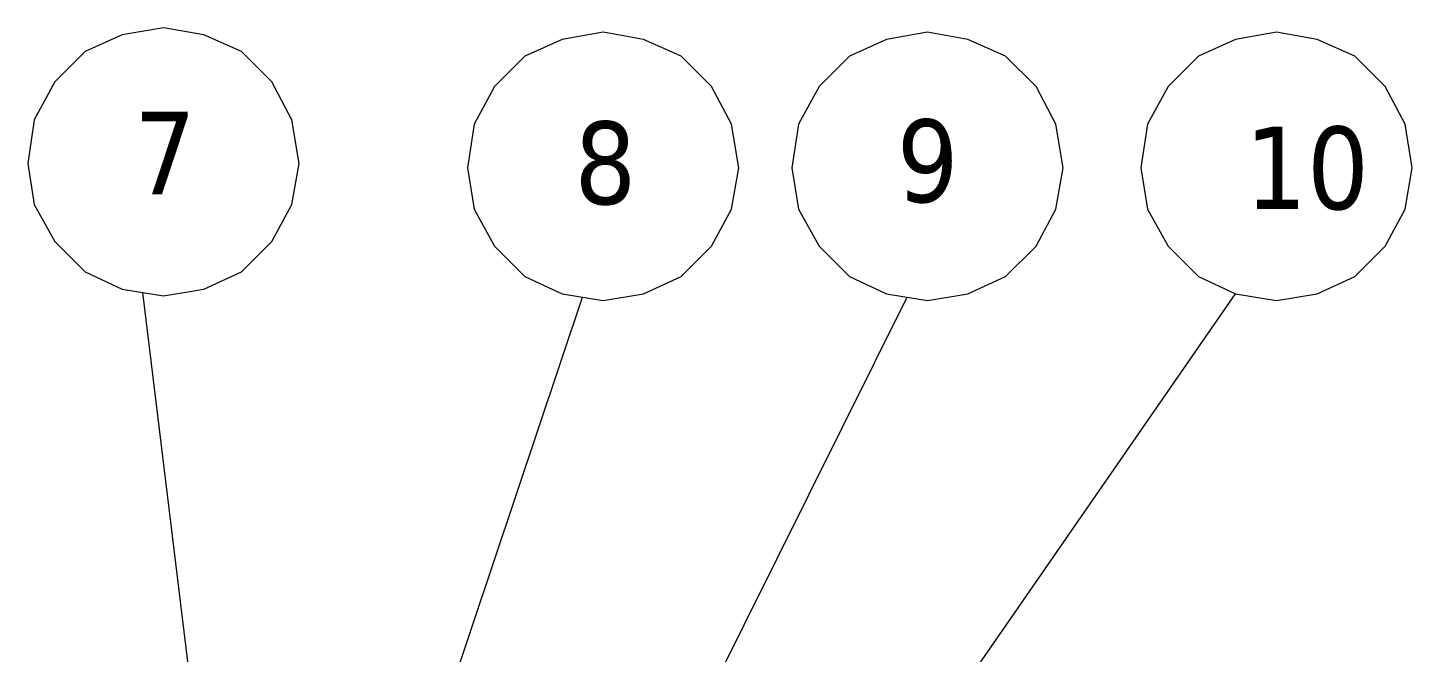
# Model space of a CAD drawing. Header units: millimetres. Extents: x 116956 to 138384, y -169944 to -162492.
# Drawn here: x 119042 to 119673, y -165312 to -165028 of the extents above; entities that cross this region are included whole.
import ezdxf

# ---------------------------------------------------------------- set-up
doc = ezdxf.new("R2010")
doc.units = ezdxf.units.MM
doc.header["$LTSCALE"] = 13
doc.layers.add('铁心', color=3, linetype='Continuous', lineweight=0)
doc.styles.add('Tahoma$001', font='tahoma.ttf', dxfattribs={"height": 2.159784})

msp = doc.modelspace()

# ---------------------------------------------------------------- linework, layer by layer
at = {"layer": '铁心'}
for points in [[(119165.932, -165089.303), (119162.618, -165069.424), (119153.583, -165052.256), (119139.728, -165038.402), (119122.561, -165030.872), (119104.188, -165027.559), (119085.514, -165030.872), (119068.648, -165038.402), (119054.793, -165052.256), (119045.457, -165069.424), (119042.445, -165089.303), (119045.457, -165107.976), (119054.793, -165124.843), (119068.648, -165138.697), (119085.514, -165146.528), (119104.188, -165149.54), (119122.561, -165146.528), (119139.728, -165138.697), (119153.583, -165124.843), (119162.618, -165107.976)], [(119366.062, -165091.405), (119362.749, -165071.527), (119353.714, -165054.359), (119339.859, -165040.504), (119322.691, -165032.975), (119304.319, -165029.662), (119285.645, -165032.975), (119268.779, -165040.504), (119254.924, -165054.359), (119245.587, -165071.527), (119242.575, -165091.405), (119245.587, -165110.079), (119254.924, -165126.945), (119268.779, -165140.8), (119285.645, -165148.631), (119304.319, -165151.643), (119322.691, -165148.631), (119339.859, -165140.8), (119353.714, -165126.945), (119362.749, -165110.079)], [(119513.735, -165091.405), (119510.421, -165071.527), (119501.386, -165054.359), (119487.531, -165040.504), (119470.364, -165032.975), (119451.991, -165029.662), (119433.317, -165032.975), (119416.451, -165040.504), (119402.596, -165054.359), (119393.259, -165071.527), (119390.248, -165091.405), (119393.259, -165110.079), (119402.596, -165126.945), (119416.451, -165140.8), (119433.317, -165148.631), (119451.991, -165151.643), (119470.364, -165148.631), (119487.531, -165140.8), (119501.386, -165126.945), (119510.421, -165110.079)], [(119672.622, -165091.405), (119669.309, -165071.527), (119660.274, -165054.359), (119646.419, -165040.504), (119629.251, -165032.975), (119610.879, -165029.662), (119592.205, -165032.975), (119575.339, -165040.504), (119561.484, -165054.359), (119552.147, -165071.527), (119549.135, -165091.405), (119552.147, -165110.079), (119561.484, -165126.945), (119575.339, -165140.8), (119592.205, -165148.631), (119610.879, -165151.643), (119629.251, -165148.631), (119646.419, -165140.8), (119660.274, -165126.945), (119669.309, -165110.079)]]:
    msp.add_lwpolyline(points, close=True, dxfattribs=at)
for points in [[(119187.447, -165906.984), (119094.851, -165148.034), (119094.851, -165148.034)], [(119163.939, -165541.441), (119294.982, -165150.137), (119294.982, -165150.137)], [(119249.777, -165538.139), (119442.654, -165150.137), (119442.654, -165150.137)], [(119327.544, -165531.003), (119592.205, -165148.631), (119592.205, -165148.631)]]:
    msp.add_lwpolyline(points, dxfattribs=at)

# ---------------------------------------------------------------- texts
at = {"layer": '铁心', "style": 'Tahoma$001'}
for s, height, p in [('7', 37.589, (119090.875, -165103.424)), ('9', 37.589, (119437.962, -165106.91)), ('8', 37.589, (119291.259, -165107.84)), ('10', 37.5893, (119596.491, -165110.132))]:
    msp.add_text(s, height=height, dxfattribs=at).set_placement(p)

doc.saveas('drawing.dxf')
